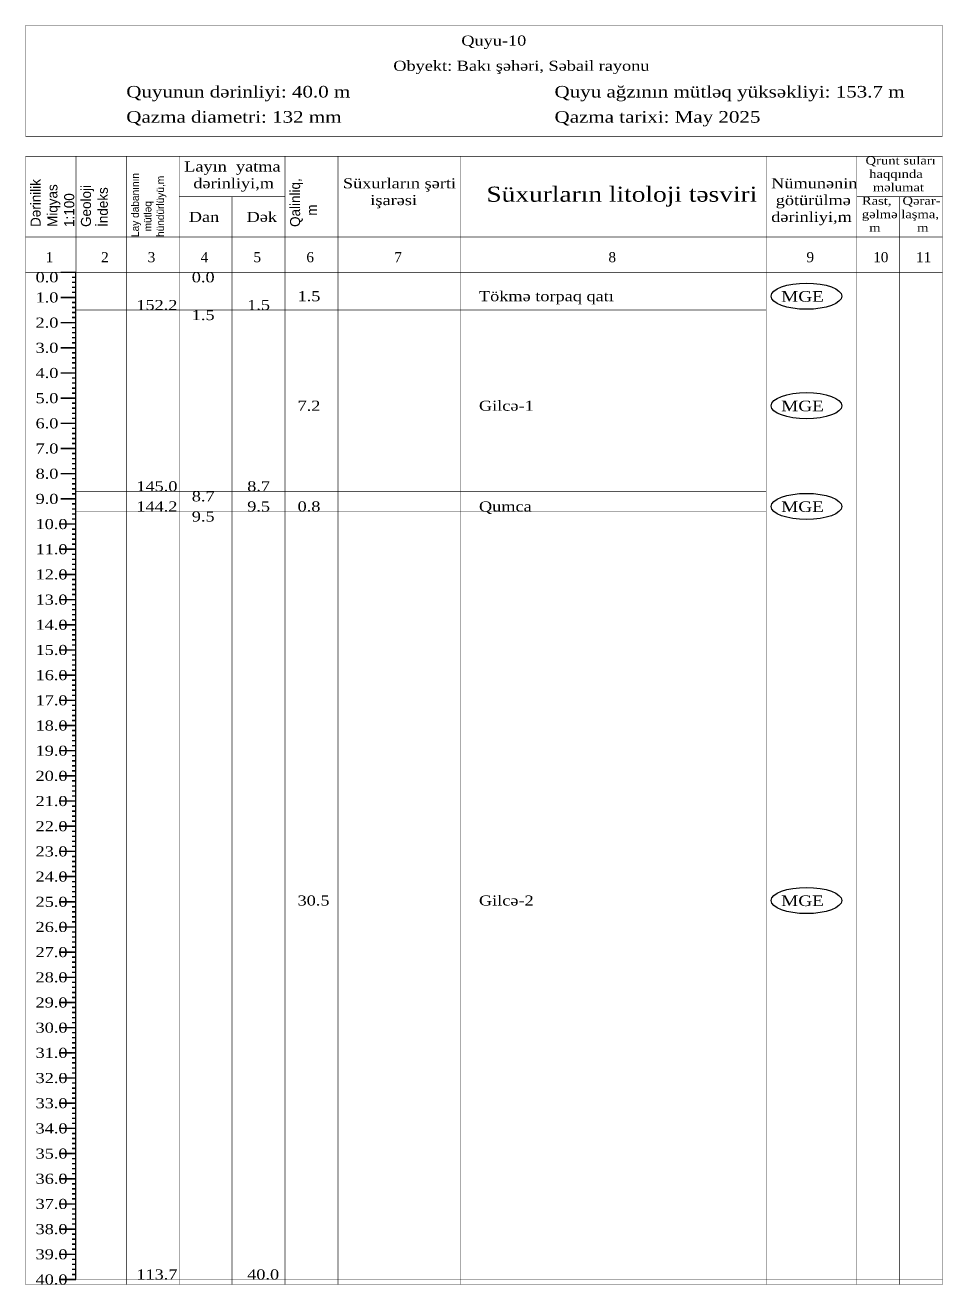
# Model space of a CAD drawing. Header units: metres. Extents: x -10 to 4772, y -44 to 349.
# Drawn here: x 1789.9 to 1972.1, y 98.9 to 349.1 of the extents above; entities that cross this region are included whole.
import ezdxf

# ---------------------------------------------------------------- set-up
doc = ezdxf.new("R2010")
doc.units = ezdxf.units.M
doc.layers.add('Default', color=7, linetype='Continuous')
doc.layers.add('MyLayer', color=7, linetype='Continuous')
doc.styles.add('Times New Roman', font='Times New Roman')
doc.styles.add('Times New Roman_Bold', font='Times New Roman', dxfattribs={"width": 1.2})

msp = doc.modelspace()

# ---------------------------------------------------------------- linework, layer by layer
at = {"color": 7, "lineweight": 30}
msp.add_line((1800, 100), (1800, 300), dxfattribs=at)
msp.add_lwpolyline([(1800, 100), (1800, 300)], dxfattribs=at)
at = {"color": 5}
for centre in [(1945, 295.25), (1945, 273.5), (1945, 253.5), (1945, 175.25)]:
    msp.add_ellipse(centre, major_axis=(7, 0), ratio=0.371429, dxfattribs=at)
at = {"layer": 'Default'}
for points, const_width in [([(1800, 300), (1800, 323)], 0.12), ([(1797, 300), (1800, 300)], 0.3), ([(1799.2, 299), (1800, 299)], 0.3), ([(1799.2, 298), (1800, 298)], 0.3), ([(1797, 295), (1800, 295)], 0.3), ([(1799.2, 297), (1800, 297)], 0.3), ([(1799.2, 296), (1800, 296)], 0.3), ([(1799.2, 294), (1800, 294)], 0.3), ([(1799.2, 293), (1800, 293)], 0.3), ([(1797, 290), (1800, 290)], 0.3), ([(1799.2, 292), (1800, 292)], 0.3), ([(1799.2, 291), (1800, 291)], 0.3), ([(1800, 292.5), (1937, 292.5)], 0.12), ([(1799.2, 289), (1800, 289)], 0.3), ([(1799.2, 288), (1800, 288)], 0.3), ([(1797, 285), (1800, 285)], 0.3), ([(1799.2, 287), (1800, 287)], 0.3), ([(1799.2, 286), (1800, 286)], 0.3), ([(1799.2, 284), (1800, 284)], 0.3), ([(1799.2, 283), (1800, 283)], 0.3), ([(1797, 280), (1800, 280)], 0.3), ([(1799.2, 282), (1800, 282)], 0.3), ([(1799.2, 281), (1800, 281)], 0.3), ([(1799.2, 279), (1800, 279)], 0.3), ([(1799.2, 278), (1800, 278)], 0.3), ([(1797, 275), (1800, 275)], 0.3), ([(1799.2, 277), (1800, 277)], 0.3), ([(1799.2, 276), (1800, 276)], 0.3), ([(1799.2, 274), (1800, 274)], 0.3), ([(1799.2, 273), (1800, 273)], 0.3), ([(1797, 270), (1800, 270)], 0.3), ([(1799.2, 272), (1800, 272)], 0.3), ([(1799.2, 271), (1800, 271)], 0.3), ([(1799.2, 269), (1800, 269)], 0.3), ([(1799.2, 268), (1800, 268)], 0.3), ([(1797, 265), (1800, 265)], 0.3), ([(1799.2, 267), (1800, 267)], 0.3), ([(1799.2, 266), (1800, 266)], 0.3), ([(1799.2, 264), (1800, 264)], 0.3), ([(1799.2, 263), (1800, 263)], 0.3), ([(1797, 260), (1800, 260)], 0.3), ([(1799.2, 262), (1800, 262)], 0.3), ([(1799.2, 261), (1800, 261)], 0.3), ([(1799.2, 259), (1800, 259)], 0.3), ([(1799.2, 258), (1800, 258)], 0.3), ([(1797, 255), (1800, 255)], 0.3), ([(1799.2, 257), (1800, 257)], 0.3), ([(1799.2, 256), (1800, 256)], 0.3), ([(1800, 256.5), (1937, 256.5)], 0.12), ([(1799.2, 254), (1800, 254)], 0.3), ([(1799.2, 253), (1800, 253)], 0.3), ([(1797, 250), (1800, 250)], 0.3), ([(1799.2, 252), (1800, 252)], 0.3), ([(1799.2, 251), (1800, 251)], 0.3), ([(1800, 252.5), (1937, 252.5)], 0.12), ([(1799.2, 249), (1800, 249)], 0.3), ([(1799.2, 248), (1800, 248)], 0.3), ([(1797, 245), (1800, 245)], 0.3), ([(1799.2, 247), (1800, 247)], 0.3), ([(1799.2, 246), (1800, 246)], 0.3), ([(1799.2, 244), (1800, 244)], 0.3), ([(1799.2, 243), (1800, 243)], 0.3), ([(1797, 240), (1800, 240)], 0.3), ([(1799.2, 242), (1800, 242)], 0.3), ([(1799.2, 241), (1800, 241)], 0.3), ([(1799.2, 239), (1800, 239)], 0.3), ([(1799.2, 238), (1800, 238)], 0.3), ([(1797, 235), (1800, 235)], 0.3), ([(1799.2, 237), (1800, 237)], 0.3), ([(1799.2, 236), (1800, 236)], 0.3), ([(1799.2, 234), (1800, 234)], 0.3), ([(1799.2, 233), (1800, 233)], 0.3), ([(1797, 230), (1800, 230)], 0.3), ([(1799.2, 232), (1800, 232)], 0.3), ([(1799.2, 231), (1800, 231)], 0.3), ([(1799.2, 229), (1800, 229)], 0.3), ([(1799.2, 228), (1800, 228)], 0.3), ([(1797, 225), (1800, 225)], 0.3), ([(1799.2, 227), (1800, 227)], 0.3), ([(1799.2, 226), (1800, 226)], 0.3), ([(1799.2, 224), (1800, 224)], 0.3), ([(1799.2, 223), (1800, 223)], 0.3), ([(1797, 220), (1800, 220)], 0.3), ([(1799.2, 222), (1800, 222)], 0.3), ([(1799.2, 221), (1800, 221)], 0.3), ([(1799.2, 219), (1800, 219)], 0.3), ([(1799.2, 218), (1800, 218)], 0.3), ([(1797, 215), (1800, 215)], 0.3), ([(1799.2, 217), (1800, 217)], 0.3), ([(1799.2, 216), (1800, 216)], 0.3), ([(1799.2, 214), (1800, 214)], 0.3), ([(1799.2, 213), (1800, 213)], 0.3), ([(1797, 210), (1800, 210)], 0.3), ([(1799.2, 212), (1800, 212)], 0.3), ([(1799.2, 211), (1800, 211)], 0.3), ([(1799.2, 209), (1800, 209)], 0.3), ([(1799.2, 208), (1800, 208)], 0.3), ([(1797, 205), (1800, 205)], 0.3), ([(1799.2, 207), (1800, 207)], 0.3), ([(1799.2, 206), (1800, 206)], 0.3), ([(1799.2, 204), (1800, 204)], 0.3), ([(1799.2, 203), (1800, 203)], 0.3), ([(1797, 200), (1800, 200)], 0.3), ([(1799.2, 202), (1800, 202)], 0.3), ([(1799.2, 201), (1800, 201)], 0.3), ([(1799.2, 199), (1800, 199)], 0.3), ([(1799.2, 198), (1800, 198)], 0.3), ([(1797, 195), (1800, 195)], 0.3), ([(1799.2, 197), (1800, 197)], 0.3), ([(1799.2, 196), (1800, 196)], 0.3), ([(1799.2, 194), (1800, 194)], 0.3), ([(1799.2, 193), (1800, 193)], 0.3), ([(1797, 190), (1800, 190)], 0.3), ([(1799.2, 192), (1800, 192)], 0.3), ([(1799.2, 191), (1800, 191)], 0.3), ([(1799.2, 189), (1800, 189)], 0.3), ([(1799.2, 188), (1800, 188)], 0.3), ([(1797, 185), (1800, 185)], 0.3), ([(1799.2, 187), (1800, 187)], 0.3), ([(1799.2, 186), (1800, 186)], 0.3), ([(1799.2, 184), (1800, 184)], 0.3), ([(1799.2, 183), (1800, 183)], 0.3), ([(1797, 180), (1800, 180)], 0.3), ([(1799.2, 182), (1800, 182)], 0.3), ([(1799.2, 181), (1800, 181)], 0.3), ([(1799.2, 179), (1800, 179)], 0.3), ([(1799.2, 178), (1800, 178)], 0.3), ([(1797, 175), (1800, 175)], 0.3), ([(1799.2, 177), (1800, 177)], 0.3), ([(1799.2, 176), (1800, 176)], 0.3), ([(1799.2, 174), (1800, 174)], 0.3), ([(1799.2, 173), (1800, 173)], 0.3), ([(1797, 170), (1800, 170)], 0.3), ([(1799.2, 172), (1800, 172)], 0.3), ([(1799.2, 171), (1800, 171)], 0.3), ([(1799.2, 169), (1800, 169)], 0.3), ([(1799.2, 168), (1800, 168)], 0.3), ([(1797, 165), (1800, 165)], 0.3), ([(1799.2, 167), (1800, 167)], 0.3), ([(1799.2, 166), (1800, 166)], 0.3), ([(1799.2, 164), (1800, 164)], 0.3), ([(1799.2, 163), (1800, 163)], 0.3), ([(1797, 160), (1800, 160)], 0.3), ([(1799.2, 162), (1800, 162)], 0.3), ([(1799.2, 161), (1800, 161)], 0.3), ([(1799.2, 159), (1800, 159)], 0.3), ([(1799.2, 158), (1800, 158)], 0.3), ([(1797, 155), (1800, 155)], 0.3), ([(1799.2, 157), (1800, 157)], 0.3), ([(1799.2, 156), (1800, 156)], 0.3), ([(1799.2, 154), (1800, 154)], 0.3), ([(1799.2, 153), (1800, 153)], 0.3), ([(1797, 150), (1800, 150)], 0.3), ([(1799.2, 152), (1800, 152)], 0.3), ([(1799.2, 151), (1800, 151)], 0.3), ([(1799.2, 149), (1800, 149)], 0.3), ([(1799.2, 148), (1800, 148)], 0.3), ([(1797, 145), (1800, 145)], 0.3), ([(1799.2, 147), (1800, 147)], 0.3), ([(1799.2, 146), (1800, 146)], 0.3), ([(1799.2, 144), (1800, 144)], 0.3), ([(1799.2, 143), (1800, 143)], 0.3), ([(1797, 140), (1800, 140)], 0.3), ([(1799.2, 142), (1800, 142)], 0.3), ([(1799.2, 141), (1800, 141)], 0.3), ([(1799.2, 139), (1800, 139)], 0.3), ([(1799.2, 138), (1800, 138)], 0.3), ([(1797, 135), (1800, 135)], 0.3), ([(1799.2, 137), (1800, 137)], 0.3), ([(1799.2, 136), (1800, 136)], 0.3), ([(1799.2, 134), (1800, 134)], 0.3), ([(1799.2, 133), (1800, 133)], 0.3), ([(1797, 130), (1800, 130)], 0.3), ([(1799.2, 132), (1800, 132)], 0.3), ([(1799.2, 131), (1800, 131)], 0.3), ([(1799.2, 129), (1800, 129)], 0.3), ([(1799.2, 128), (1800, 128)], 0.3), ([(1797, 125), (1800, 125)], 0.3), ([(1799.2, 127), (1800, 127)], 0.3), ([(1799.2, 126), (1800, 126)], 0.3), ([(1799.2, 124), (1800, 124)], 0.3), ([(1799.2, 123), (1800, 123)], 0.3), ([(1797, 120), (1800, 120)], 0.3), ([(1799.2, 122), (1800, 122)], 0.3), ([(1799.2, 121), (1800, 121)], 0.3), ([(1799.2, 119), (1800, 119)], 0.3), ([(1799.2, 118), (1800, 118)], 0.3), ([(1797, 115), (1800, 115)], 0.3), ([(1799.2, 117), (1800, 117)], 0.3), ([(1799.2, 116), (1800, 116)], 0.3), ([(1799.2, 114), (1800, 114)], 0.3), ([(1799.2, 113), (1800, 113)], 0.3), ([(1797, 110), (1800, 110)], 0.3), ([(1799.2, 112), (1800, 112)], 0.3), ([(1799.2, 111), (1800, 111)], 0.3), ([(1799.2, 109), (1800, 109)], 0.3), ([(1799.2, 108), (1800, 108)], 0.3), ([(1797, 105), (1800, 105)], 0.3), ([(1799.2, 107), (1800, 107)], 0.3), ([(1799.2, 106), (1800, 106)], 0.3), ([(1799.2, 104), (1800, 104)], 0.3), ([(1799.2, 103), (1800, 103)], 0.3), ([(1797, 100), (1800, 100)], 0.3), ([(1799.2, 102), (1800, 102)], 0.3), ([(1799.2, 101), (1800, 101)], 0.3)]:
    msp.add_lwpolyline(points, dxfattribs=dict(at, const_width=const_width))
at = {"layer": 'MyLayer', "const_width": 0.12}
for points in [[(1790, 349), (1972, 349)], [(1790, 327), (1790, 349)], [(1972, 327), (1972, 349)], [(1790, 327), (1972, 327)], [(1790, 323), (1972, 323)], [(1790, 99), (1790, 323)], [(1810, 99), (1810, 323)], [(1820.5, 99), (1820.5, 323)], [(1841.5, 99), (1841.5, 323)], [(1852, 99), (1852, 323)], [(1876.4, 99), (1876.4, 323)], [(1937, 99), (1937, 323)], [(1955, 99), (1955, 323)], [(1972, 100), (1972, 323)], [(1972, 99), (1972, 323)], [(1820.5, 315), (1841.5, 315)], [(1831, 99), (1831, 315)], [(1955, 315), (1972, 315)], [(1963.5, 99), (1963.5, 315)], [(1790, 307), (1972, 307)], [(1790, 300), (1972, 300)], [(1800, 100), (1972, 100)], [(1790, 99), (1972, 99)]]:
    msp.add_lwpolyline(points, dxfattribs=at)

# ---------------------------------------------------------------- texts
at = {"color": 7, "attachment_point": 1}
for s, insert, char_height, style in [('Quyu-10', (1876.5, 347), 2, 'Times New Roman_Bold'), ('Obyekt: Bakı şəhəri, Səbail rayonu', (1863, 342), 2, 'Times New Roman_Bold'), ('Quyunun dərinliyi: 40.0 m', (1810, 337), 2.3, 'Times New Roman_Bold'), ('Quyu ağzının mütləq yüksəkliyi: 153.7 m', (1895, 337), 2.3, 'Times New Roman_Bold'), ('Qazma diametri: 132 mm', (1810, 332), 2.3, 'Times New Roman_Bold'), ('Qazma tarixi: May 2025 ', (1895, 332), 2.3, 'Times New Roman_Bold'), (' Qrunt suları\\P  haqqında\\P   məlumat\\PRast,   Qərar-\\Pgəlmə laşma,\\P  m          m ', (1956, 323), 1.6, 'Times New Roman_Bold'), ('Layın  yatma\\P  dərinliyi,m \\P \\P Dan      Dək', (1821.5, 322), 2, 'Times New Roman_Bold'), ('\\PSüxurların şərti\\P      işarəsi', (1853, 322), 2, 'Times New Roman_Bold'), ('\\PNümunənin\\P götürülmə\\Pdərinliyi,m', (1938, 322), 2, 'Times New Roman_Bold'), ('\\P   Süxurların litoloji təsviri', (1877.4, 322), 3, 'Times New Roman_Bold'), ('1', (1794, 304), 2, 'Times New Roman'), ('2', (1805, 304), 2, 'Times New Roman'), ('3', (1814.25, 304), 2, 'Times New Roman'), ('4', (1824.75, 304), 2, 'Times New Roman'), ('5', (1835.25, 304), 2, 'Times New Roman'), ('6', (1845.75, 304), 2, 'Times New Roman'), ('7', (1863.2, 304), 2, 'Times New Roman'), ('8', (1905.7, 304), 2, 'Times New Roman'), ('9', (1945, 304), 2, 'Times New Roman'), ('10', (1958.25, 304), 2, 'Times New Roman'), ('11', (1966.75, 304), 2, 'Times New Roman'), ('0.0', (1792, 300), 2, 'Times New Roman_Bold'), ('0.0', (1823, 300), 2, 'Times New Roman_Bold'), ('1.0', (1792, 296), 2, 'Times New Roman_Bold'), ('1.5', (1844, 296.25), 2, 'Times New Roman_Bold'), ('Tökmə torpaq qatı', (1880, 296.25), 2, 'Times New Roman_Bold'), ('152.2', (1812, 294.5), 2, 'Times New Roman_Bold'), ('1.5', (1834, 294.5), 2, 'Times New Roman_Bold'), ('2.0', (1792, 291), 2, 'Times New Roman_Bold'), ('1.5', (1823, 292.5), 2, 'Times New Roman_Bold'), ('1.5', (1823, 292.5), 2, 'Times New Roman_Bold'), ('3.0', (1792, 286), 2, 'Times New Roman_Bold'), ('4.0', (1792, 281), 2, 'Times New Roman_Bold'), ('5.0', (1792, 276), 2, 'Times New Roman_Bold'), ('7.2', (1844, 274.5), 2, 'Times New Roman_Bold'), ('Gilcə-1', (1880, 274.5), 2, 'Times New Roman_Bold'), ('6.0', (1792, 271), 2, 'Times New Roman_Bold'), ('7.0', (1792, 266), 2, 'Times New Roman_Bold'), ('8.0', (1792, 261), 2, 'Times New Roman_Bold'), ('145.0', (1812, 258.5), 2, 'Times New Roman_Bold'), ('8.7', (1834, 258.5), 2, 'Times New Roman_Bold'), ('9.0', (1792, 256), 2, 'Times New Roman_Bold'), ('8.7', (1823, 256.5), 2, 'Times New Roman_Bold'), ('8.7', (1823, 256.5), 2, 'Times New Roman_Bold'), ('144.2', (1812, 254.5), 2, 'Times New Roman_Bold'), ('9.5', (1834, 254.5), 2, 'Times New Roman_Bold'), ('0.8', (1844, 254.5), 2, 'Times New Roman_Bold'), ('Qumca', (1880, 254.5), 2, 'Times New Roman_Bold'), ('10.0', (1792, 251), 2, 'Times New Roman_Bold'), ('9.5', (1823, 252.5), 2, 'Times New Roman_Bold'), ('9.5', (1823, 252.5), 2, 'Times New Roman_Bold'), ('11.0', (1792, 246), 2, 'Times New Roman_Bold'), ('12.0', (1792, 241), 2, 'Times New Roman_Bold'), ('13.0', (1792, 236), 2, 'Times New Roman_Bold'), ('14.0', (1792, 231), 2, 'Times New Roman_Bold'), ('15.0', (1792, 226), 2, 'Times New Roman_Bold'), ('16.0', (1792, 221), 2, 'Times New Roman_Bold'), ('17.0', (1792, 216), 2, 'Times New Roman_Bold'), ('18.0', (1792, 211), 2, 'Times New Roman_Bold'), ('19.0', (1792, 206), 2, 'Times New Roman_Bold'), ('20.0', (1792, 201), 2, 'Times New Roman_Bold'), ('21.0', (1792, 196), 2, 'Times New Roman_Bold'), ('22.0', (1792, 191), 2, 'Times New Roman_Bold'), ('23.0', (1792, 186), 2, 'Times New Roman_Bold'), ('24.0', (1792, 181), 2, 'Times New Roman_Bold'), ('25.0', (1792, 176), 2, 'Times New Roman_Bold'), ('30.5', (1844, 176.25), 2, 'Times New Roman_Bold'), ('Gilcə-2', (1880, 176.25), 2, 'Times New Roman_Bold'), ('26.0', (1792, 171), 2, 'Times New Roman_Bold'), ('27.0', (1792, 166), 2, 'Times New Roman_Bold'), ('28.0', (1792, 161), 2, 'Times New Roman_Bold'), ('29.0', (1792, 156), 2, 'Times New Roman_Bold'), ('30.0', (1792, 151), 2, 'Times New Roman_Bold'), ('31.0', (1792, 146), 2, 'Times New Roman_Bold'), ('32.0', (1792, 141), 2, 'Times New Roman_Bold'), ('33.0', (1792, 136), 2, 'Times New Roman_Bold'), ('34.0', (1792, 131), 2, 'Times New Roman_Bold'), ('35.0', (1792, 126), 2, 'Times New Roman_Bold'), ('36.0', (1792, 121), 2, 'Times New Roman_Bold'), ('37.0', (1792, 116), 2, 'Times New Roman_Bold'), ('38.0', (1792, 111), 2, 'Times New Roman_Bold'), ('39.0', (1792, 106), 2, 'Times New Roman_Bold'), ('40.0', (1792, 101), 2, 'Times New Roman_Bold'), ('113.7', (1812, 102), 2, 'Times New Roman_Bold'), ('40.0', (1834, 102), 2, 'Times New Roman_Bold')]:
    msp.add_mtext(s, dxfattribs=dict(at, insert=insert, char_height=char_height, style=style))
at = {"attachment_point": 1, "rotation": 90}
for s, insert, char_height in [('Dərinilik\\PMiqyas\\P1:100', (1791, 309), 2), ('Lay dabanının\\P  mütləq\\Phündürlüyü,m', (1811, 307), 1.5), ('Qalinliq,\\P   m', (1842.5, 309), 2), ('Geoloji\\Pİndeks', (1801, 309), 2)]:
    msp.add_mtext(s, dxfattribs=dict(at, insert=insert, char_height=char_height))
at = {"color": 5, "char_height": 2.1, "attachment_point": 1, "style": 'Times New Roman_Bold'}
for insert in [(1940, 296.25), (1940, 274.5), (1940, 254.5), (1940, 176.25)]:
    msp.add_mtext('MGE', dxfattribs=dict(at, insert=insert))

doc.saveas('drawing.dxf')
